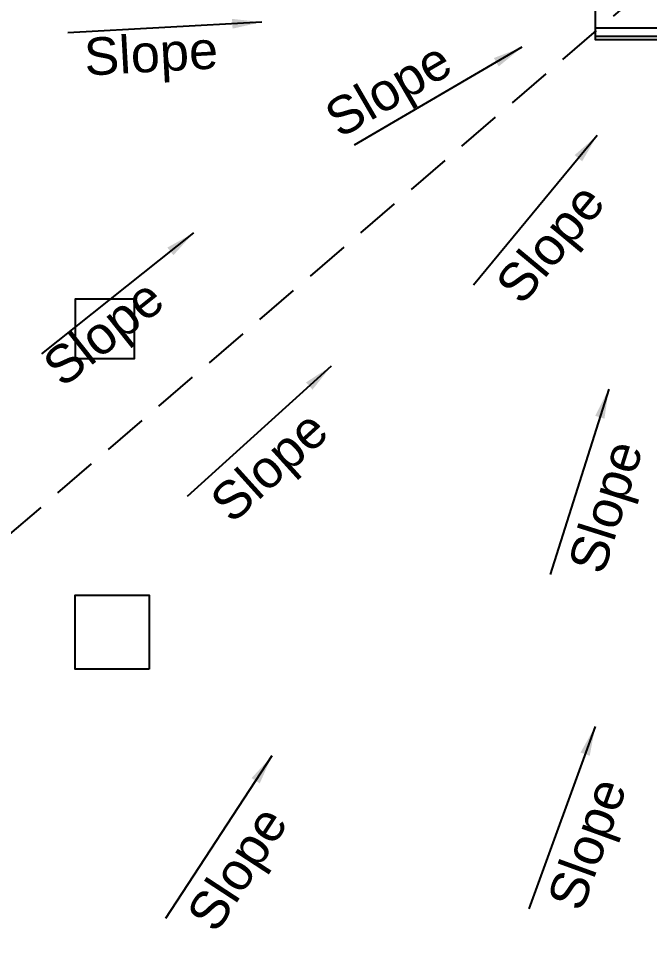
# Model space of a CAD drawing. Extents: x 7897917 to 8423973, y -6487334 to -6173396.
# Drawn here: x 8228537 to 8234937, y -6456803 to -6447385 of the extents above; entities that cross this region are included whole.
import ezdxf

# ---------------------------------------------------------------- set-up
doc = ezdxf.new("R2010")
doc.units = 0
doc.header["$LTSCALE"] = 600
doc.header["$MEASUREMENT"] = 0
doc.linetypes.add('HIDDEN', pattern=[0.375, 0.25, -0.125])
for name, color, linetype in [('A-text', 7, 'CONTINUOUS'), ('LA-column', 3, 'CONTINUOUS'), ('LINE', 8, 'CONTINUOUS'), ('S-Col-Hatch', 30, 'CONTINUOUS'), ('Valley', 7, 'CONTINUOUS')]:
    doc.layers.add(name, color=color, linetype=linetype)
doc.styles.add('ARIAL', font='arial.ttf')
doc.styles.add('ROMANS', font='romans.shx')
doc.dimstyles.new('MM', dxfattribs={"dimscale": 0, "dimtxt": 200, "dimasz": 150, "dimexe": 40, "dimexo": 50, "dimgap": 50, "dimtad": 1, "dimdec": 0, "dimzin": 0, "dimdsep": 46, "dimtxsty": 'ROMANS', "dimblk": 'OBLIQUE', "dimcen": 0.09, "dimdle": 40, "dimclrd": 5, "dimclre": 5, "dimclrt": 6, "dimadec": 0, "dimazin": 0, "dimtfac": 1, "dimtdec": 0, "dimtofl": 0, "dimtmove": 0, "dimatfit": 3, "dimfxl": 1, "dimfrac": 2, "dimtolj": 1, "dimtzin": 0, "dimarcsym": 0})

# ---------------------------------------------------------------- blocks, each defined once
blk = doc.blocks.new('A$C2D12074D')
at = {"layer": 'S-Col-Hatch', "color": 8, "linetype": 'Continuous'}
for p, q in [((-18048.1, -8469.4, -17.3), (0, -8469.4, -17.3)), ((-18048.1, -8552.6, -17.3), (0, -8552.6, -17.3))]:
    blk.add_line(p, q, dxfattribs=at)
at = {"layer": 'S-Col-Hatch', "linetype": 'Continuous'}
blk.add_lwpolyline([(-18048.1, 0), (0, 0), (0, -8590.2), (-18048.1, -8590.2)], close=True, dxfattribs=at)

msp = doc.modelspace()

# ---------------------------------------------------------------- linework, layer by layer
at = {"layer": 'LA-column', "color": 8, "elevation": 8.025, "flags": 128}
for points in [[(8229112.16, -6450829.982), (8229712.16, -6450829.982), (8229712.16, -6450229.982), (8229112.16, -6450229.982)], [(8229862.16, -6453979.982), (8229112.16, -6453979.982), (8229112.16, -6453229.982), (8229862.16, -6453229.982)]]:
    msp.add_lwpolyline(points, close=True, dxfattribs=at)
at = {"layer": 'Valley', "linetype": 'HIDDEN', "ltscale": 3, "elevation": 2.894}
msp.add_lwpolyline([(8219202.16, -6460545.233), (8234989.708, -6447000.075)], dxfattribs=at)

# ---------------------------------------------------------------- block references
at = {"layer": 'LINE'}
msp.add_blockref('A$C2D12074D', (8252437.848, -6439010.005, 2.894), dxfattribs=at)

# ---------------------------------------------------------------- texts
at = {"layer": 'A-text', "color": 0, "lineweight": 15, "style": 'ARIAL'}
for rotation, p in [(3.1533684, (8229212.797, -6447963.638, 2.894)), (30.2250287, (8231794.512, -6448605.718, 2.894)), (50.4014559, (8233641.988, -6450305.396, 2.894)), (38.4939436, (8228982.471, -6451136.477, 2.894)), (42.1325409, (8230700.822, -6452517.022, 2.894)), (72.4768052, (8234466.798, -6453038.235, 2.894)), (70.0237893, (8234249.092, -6456453.727, 2.894)), (56.831999, (8230540.153, -6456672.341, 2.894))]:
    msp.add_text('Slope', height=380.16, rotation=rotation, dxfattribs=at).set_placement(p)

# ---------------------------------------------------------------- leaders
at = {"layer": 'A-text', "color": 0, "lineweight": 15}
for points in [[(8231004.53, -6447420.846, 2.894), (8229037.72, -6447529.202, 2.894)], [(8233642.578, -6447676.47, 2.894), (8231940.569, -6448668.058, 2.894)], [(8234407.525, -6448569.38, 2.894), (8233151.97, -6450087.164, 2.894)], [(8230311.8, -6449558.654, 2.894), (8228770.094, -6450784.716, 2.894)], [(8231708.073, -6450909.153, 2.894), (8230247.285, -6452230.585, 2.894)], [(8234523.775, -6451141.778, 2.894), (8233930.686, -6453020.163, 2.894)], [(8234387.185, -6454561.446, 2.894), (8233714.245, -6456412.726, 2.894)], [(8231106.442, -6454861.509, 2.894), (8230028.777, -6456510.364, 2.894)]]:
    msp.add_leader(points, dimstyle='MM', override={"dimscale": 1, "dimasz": 300, "dimtad": 0}, dxfattribs=at)

doc.saveas('drawing.dxf')
